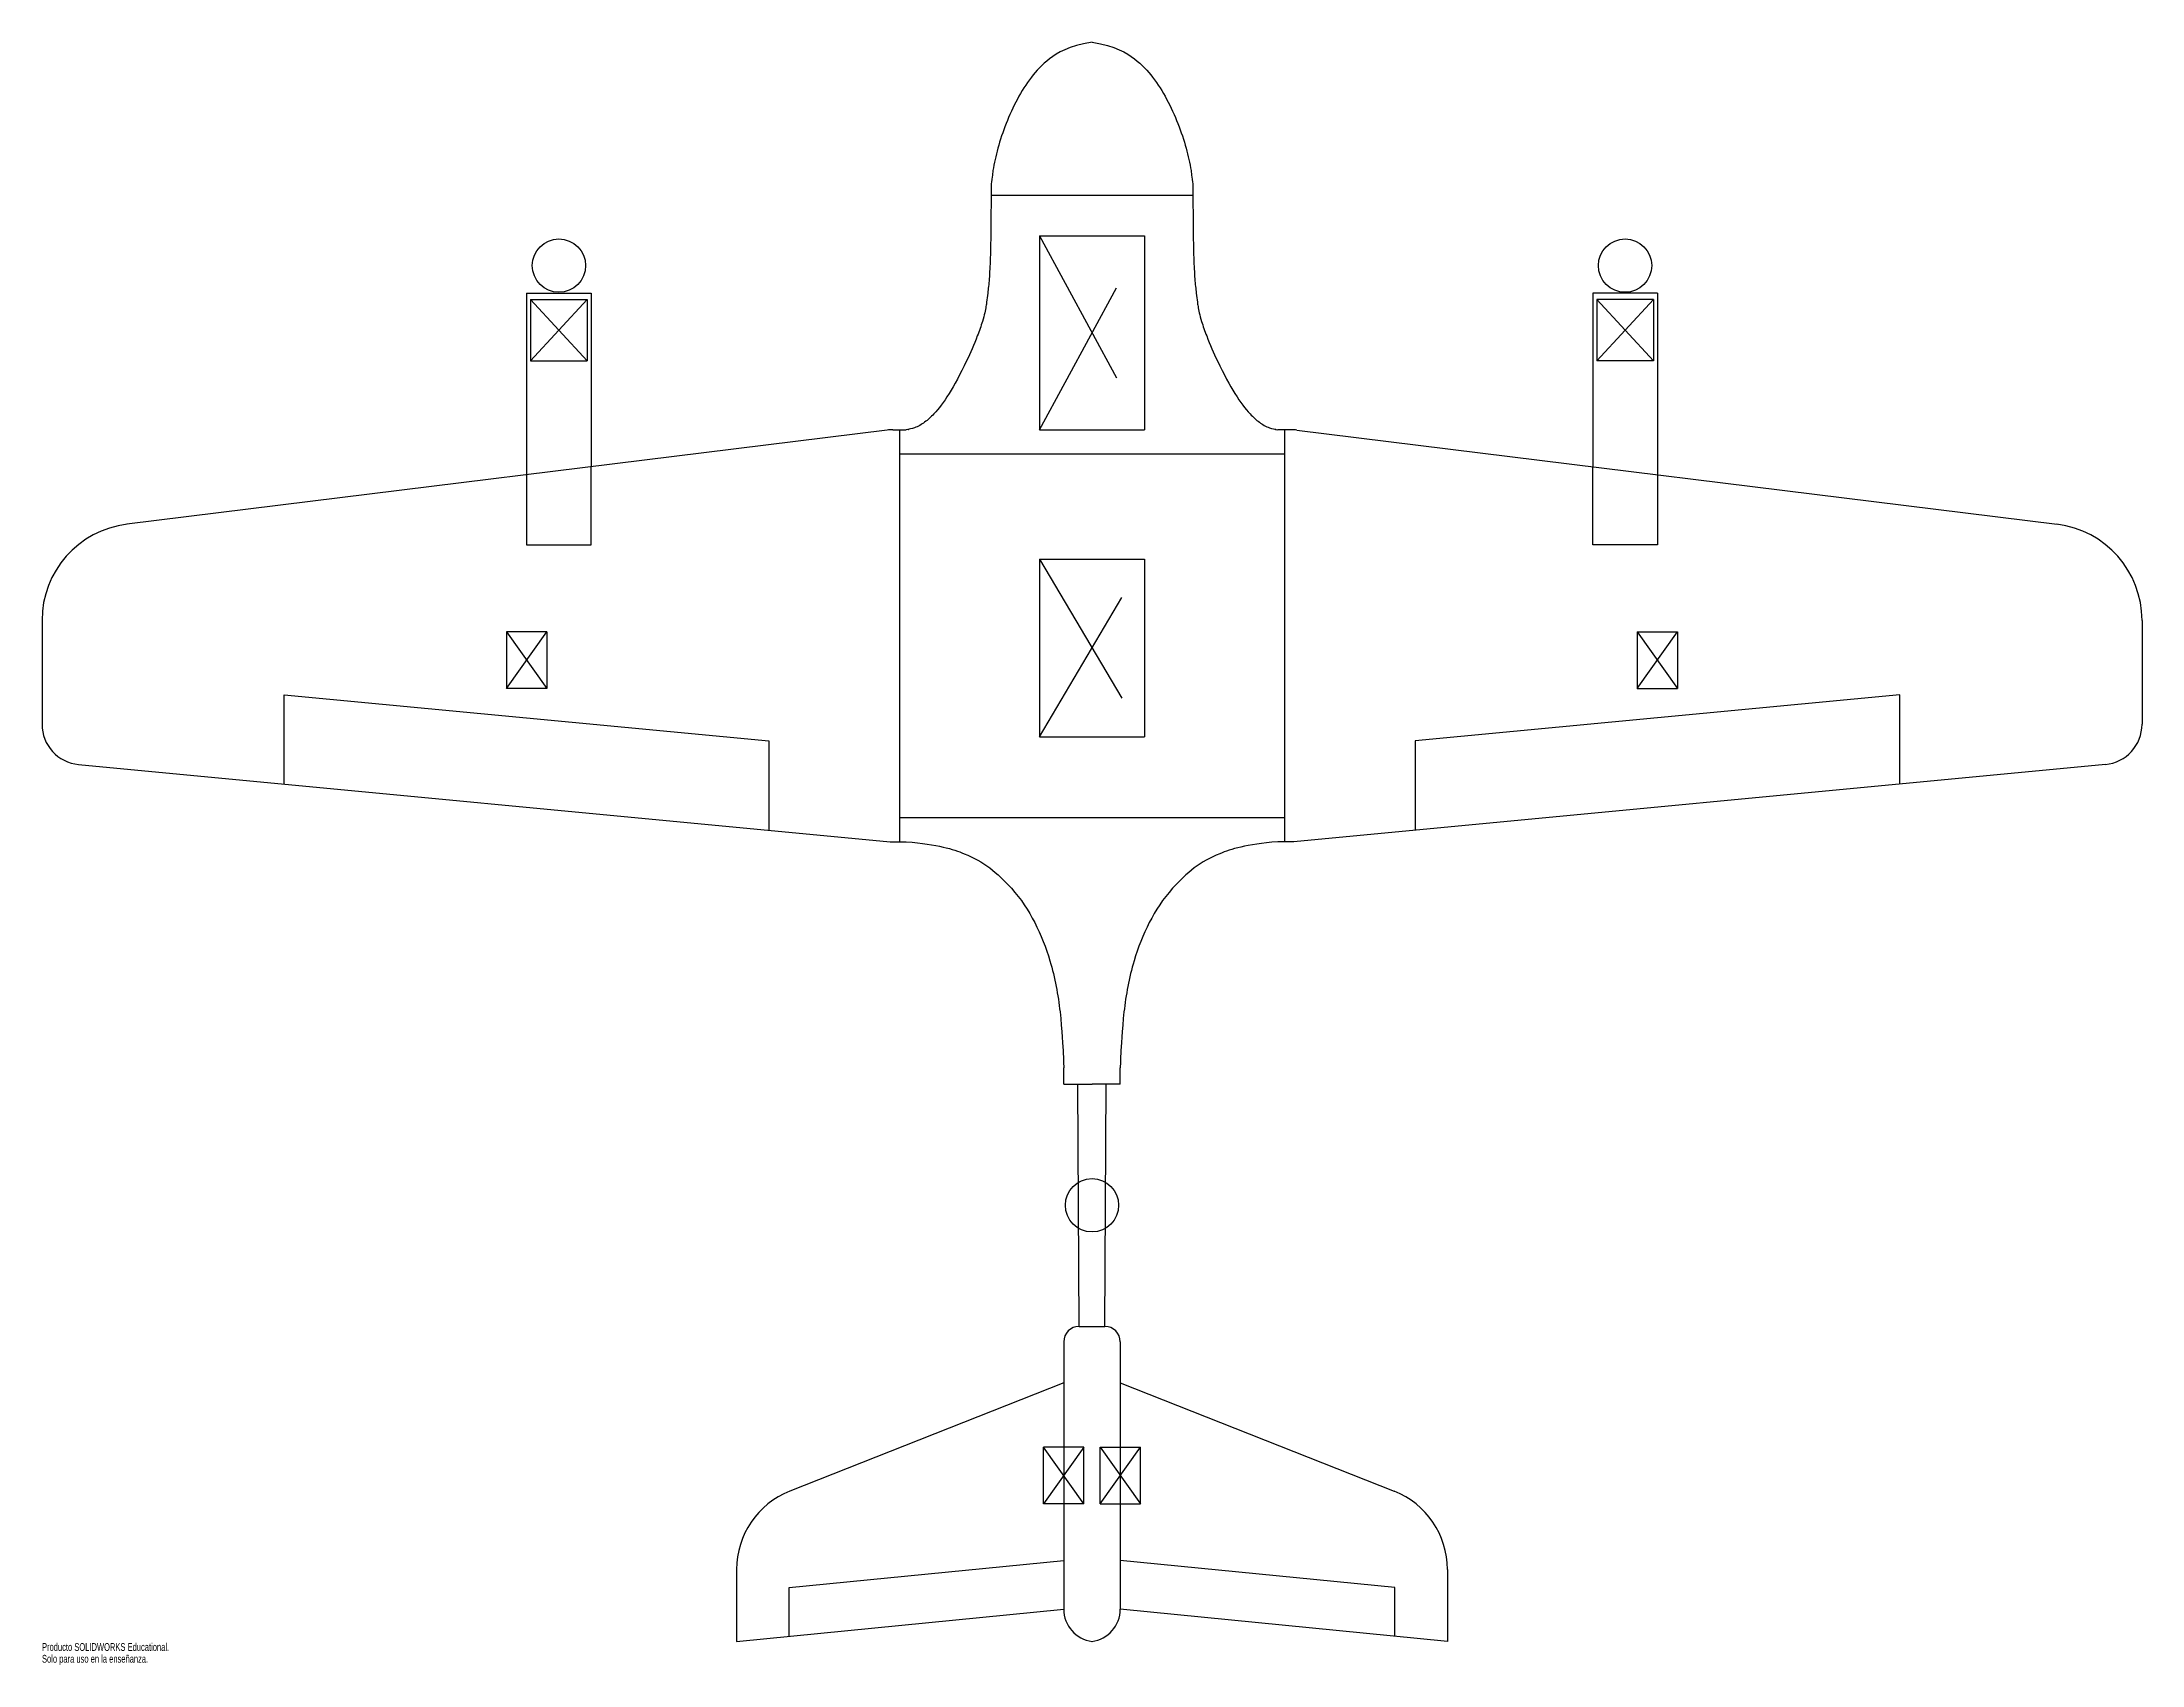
# Model space of a CAD drawing. Header units: metres. Extents: x -0.65 to 0.65, y -0.51 to 0.5.
import ezdxf

# ---------------------------------------------------------------- set-up
doc = ezdxf.new("R2010")
doc.units = ezdxf.units.M
doc.header["$PDSIZE"] = -1
doc.linetypes.add('CENTERX2', pattern=[0.02032, 0.0127, -0.00254, 0.00254, -0.00254])
doc.styles.add('SLDTEXTSTYLE0', font='TXT', dxfattribs={"width": 0.7})

msp = doc.modelspace()

# ---------------------------------------------------------------- linework, layer by layer
at = {"color": 7, "linetype": 'Continuous'}
for p, q in [((-0.0625, 0.405), (-0.0625, 0.395)), ((0.0625, 0.405), (0.0625, 0.395)), ((0.0625, 0.4), (-0.0625, 0.4)), ((-0.0325, 0.375), (0.0325, 0.375)), ((-0.0325, 0.375), (-0.0325, 0.255)), ((0.0325, 0.375), (0.0325, 0.255)), ((-0.35, 0.3396), (-0.31, 0.3396)), ((-0.35, 0.3396), (-0.35, 0.2271)), ((-0.31, 0.3396), (-0.31, 0.2321)), ((0.35, 0.3396), (0.31, 0.3396)), ((0.31, 0.3396), (0.31, 0.2321)), ((0.35, 0.3396), (0.35, 0.2271)), ((-0.3475, 0.3356), (-0.3125, 0.3356)), ((-0.3475, 0.3356), (-0.3475, 0.2976)), ((-0.3125, 0.3356), (-0.3125, 0.2976)), ((0.3125, 0.3356), (0.3125, 0.2976)), ((0.3475, 0.3356), (0.3125, 0.3356)), ((0.3475, 0.3356), (0.3475, 0.2976)), ((-0.3475, 0.2976), (-0.3125, 0.2976)), ((0.3475, 0.2976), (0.3125, 0.2976)), ((-0.1267, 0.2548), (-0.5974, 0.1965)), ((-0.1233, 0.255), (-0.115, 0.255)), ((-0.1191, 0.255), (-0.1191, 0)), ((-0.0325, 0.255), (0.0325, 0.255)), ((0.1233, 0.255), (0.115, 0.255)), ((0.1191, 0.255), (0.1191, 0)), ((0.1267, 0.2548), (0.5974, 0.1965)), ((-0.1191, 0.24), (0.1191, 0.24)), ((-0.35, 0.2271), (-0.35, 0.1837)), ((-0.31, 0.1837), (-0.31, 0.2321)), ((0.31, 0.1837), (0.31, 0.2321)), ((0.35, 0.2271), (0.35, 0.1837)), ((-0.35, 0.1837), (-0.31, 0.1837)), ((0.35, 0.1837), (0.31, 0.1837)), ((-0.0325, 0.175), (0.0325, 0.175)), ((-0.0325, 0.175), (-0.0325, 0.065)), ((0.0325, 0.175), (0.0325, 0.065)), ((-0.65, 0.137), (-0.65, 0.0727)), ((0.65, 0.137), (0.65, 0.0727)), ((-0.3625, 0.1299), (-0.3625, 0.0949)), ((-0.3375, 0.1299), (-0.3625, 0.1299)), ((-0.3375, 0.1299), (-0.3375, 0.0949)), ((0.3375, 0.1299), (0.3625, 0.1299)), ((0.3375, 0.1299), (0.3375, 0.0949)), ((0.3625, 0.1299), (0.3625, 0.0949)), ((-0.3375, 0.0949), (-0.3625, 0.0949)), ((0.3375, 0.0949), (0.3625, 0.0949)), ((-0.5, 0.0357), (-0.5, 0.091)), ((-0.5, 0.091), (-0.2, 0.0624)), ((0.5, 0.091), (0.2, 0.0624)), ((0.5, 0.0357), (0.5, 0.091)), ((-0.0325, 0.065), (0.0325, 0.065)), ((-0.2, 0.0624), (-0.2, 0.0071)), ((0.2, 0.0624), (0.2, 0.0071)), ((-0.6274, 0.0478), (-0.125, 0)), ((0.6274, 0.0478), (0.125, 0)), ((-0.1191, 0.015), (0.1191, 0.015)), ((-0.125, 0), (-0.115, 0)), ((0.125, 0), (0.115, 0)), ((-0.0175, -0.15), (-0.0175, -0.14)), ((0.0175, -0.15), (0.0175, -0.14)), ((-0.0175, -0.15), (0, -0.15)), ((-0.008, -0.3), (-0.0088, -0.15)), ((0.0175, -0.15), (0, -0.15)), ((0.008, -0.3), (0.0088, -0.15)), ((-0.0175, -0.3095), (-0.0175, -0.475)), ((-0.008, -0.3), (0.008, -0.3)), ((0.0175, -0.3095), (0.0175, -0.475)), ((-0.0175, -0.335), (-0.1871, -0.402)), ((0.0175, -0.335), (0.1871, -0.402)), ((-0.005, -0.3748), (-0.03, -0.3748)), ((-0.03, -0.4098), (-0.03, -0.3748)), ((-0.005, -0.4098), (-0.005, -0.3748)), ((0.005, -0.4098), (0.005, -0.3748)), ((0.005, -0.3748), (0.03, -0.3748)), ((0.03, -0.4098), (0.03, -0.3748)), ((-0.005, -0.4098), (-0.03, -0.4098)), ((0.005, -0.4098), (0.03, -0.4098)), ((-0.22, -0.4504), (-0.22, -0.495)), ((-0.1875, -0.4616), (-0.0175, -0.4449)), ((0.1875, -0.4616), (0.0175, -0.4449)), ((0.22, -0.4504), (0.22, -0.495)), ((-0.1875, -0.4918), (-0.1875, -0.4616)), ((0.1875, -0.4918), (0.1875, -0.4616)), ((-0.22, -0.495), (-0.0175, -0.475)), ((0.22, -0.495), (0.0175, -0.475))]:
    msp.add_line(p, q, dxfattribs=at)
at = {"color": 7, "linetype": 'CENTERX2'}
for p, q in [((-0.0325, 0.375), (0.0325, 0.255)), ((-0.0325, 0.255), (0.0325, 0.375)), ((-0.3475, 0.3356), (-0.3125, 0.2976)), ((-0.3475, 0.2976), (-0.3125, 0.3356)), ((0.3125, 0.3356), (0.3475, 0.2976)), ((0.3475, 0.3356), (0.3125, 0.2976)), ((-0.0325, 0.175), (0.0325, 0.065)), ((-0.0325, 0.065), (0.0325, 0.175)), ((-0.3625, 0.1299), (-0.3375, 0.0949)), ((-0.3625, 0.0949), (-0.3375, 0.1299)), ((0.3375, 0.1299), (0.3625, 0.0949)), ((0.3375, 0.0949), (0.3625, 0.1299)), ((-0.005, -0.3748), (-0.03, -0.4098)), ((-0.005, -0.4098), (-0.03, -0.3748)), ((0.005, -0.4098), (0.03, -0.3748)), ((0.005, -0.3748), (0.03, -0.4098))]:
    msp.add_line(p, q, dxfattribs=at)
at = {"color": 7, "linetype": 'Continuous'}
for centre in [(-0.33, 0.3566), (0.33, 0.3566), (0, -0.225)]:
    msp.add_circle(centre, 0.0165, dxfattribs=at)
for centre, radius, start, end in [((-0.1233, 0.227), 0.028, 90, 97.0578), ((0.1233, 0.227), 0.028, 82.9422, 90), ((-0.59, 0.137), 0.06, 97.0578, 180), ((0.59, 0.137), 0.06, 0, 82.9422), ((-0.625, 0.0727), 0.025, 180, 264.5597), ((0.625, 0.0727), 0.025, 275.4403, 0), ((-0.008, -0.3095), 0.0095, 90, 180), ((0.008, -0.3095), 0.0095, 0, 90), ((-0.168, -0.4504), 0.052, 111.5571, 180), ((0.168, -0.4504), 0.052, 0, 68.4429), ((0.0027, -0.475), 0.0202, 180, 262.3719), ((-0.0027, -0.475), 0.0202, 277.6281, 0)]:
    msp.add_arc(centre, radius, start, end, dxfattribs=at)
for points, knots in [([(0, 0.495), (-0.0149, 0.4923), (-0.0275, 0.4847), (-0.038, 0.4734), (-0.0467, 0.4595), (-0.0535, 0.4444), (-0.0585, 0.4294), (-0.0615, 0.4158), (-0.0625, 0.405), (-0.0623, 0.4086), (-0.0625, 0.405)], [0, 0, 0, 0, 0.1279023, 0.2509617, 0.3808342, 0.5186919, 0.6584439, 0.7916172, 0.9087229, 1, 1, 1, 1]), ([(0, 0.495), (0.0149, 0.4923), (0.0275, 0.4847), (0.038, 0.4734), (0.0467, 0.4595), (0.0535, 0.4444), (0.0585, 0.4294), (0.0615, 0.4158), (0.0625, 0.405), (0.0623, 0.4086), (0.0625, 0.405)], [0, 0, 0, 0, 0.1279023, 0.2509617, 0.3808342, 0.5186919, 0.6584439, 0.7916172, 0.9087229, 1, 1, 1, 1]), ([(-0.0625, 0.395), (-0.0626, 0.376), (-0.0629, 0.3612), (-0.0635, 0.3493), (-0.0645, 0.3392), (-0.065, 0.3354), (-0.0656, 0.3315), (-0.0663, 0.3274), (-0.068, 0.3212), (-0.0717, 0.3108), (-0.0793, 0.2933), (-0.0895, 0.2751), (-0.0961, 0.2663), (-0.1032, 0.2596), (-0.109, 0.2562), (-0.115, 0.255), (-0.113, 0.2553), (-0.115, 0.255)], [0, 0, 0, 0, 0.119851, 0.213065, 0.287628, 0.35159, 0.37602, 0.400564, 0.426946, 0.467271, 0.536837, 0.656987, 0.788485, 0.857711, 0.919333, 0.961613, 1, 1, 1, 1]), ([(0.0625, 0.395), (0.0626, 0.376), (0.0629, 0.3612), (0.0635, 0.3493), (0.0645, 0.3392), (0.065, 0.3354), (0.0656, 0.3315), (0.0663, 0.3274), (0.068, 0.3212), (0.0717, 0.3108), (0.0793, 0.2933), (0.0895, 0.2751), (0.0961, 0.2663), (0.1032, 0.2596), (0.109, 0.2562), (0.115, 0.255), (0.113, 0.2553), (0.115, 0.255)], [0, 0, 0, 0, 0.119851, 0.213065, 0.287628, 0.35159, 0.37602, 0.400564, 0.426946, 0.467271, 0.536837, 0.656987, 0.788485, 0.857711, 0.919333, 0.961613, 1, 1, 1, 1]), ([(-0.115, 0), (-0.0951, -0.0018), (-0.0782, -0.007), (-0.064, -0.0148), (-0.0472, -0.0305), (-0.0349, -0.0492), (-0.0244, -0.0761), (-0.019, -0.1058), (-0.0175, -0.14), (-0.0177, -0.1286), (-0.0175, -0.14)], [0, 0, 0, 0, 0.103668, 0.195483, 0.279875, 0.399425, 0.515442, 0.665624, 0.822068, 1, 1, 1, 1]), ([(0.115, 0), (0.0951, -0.0018), (0.0782, -0.007), (0.064, -0.0148), (0.0472, -0.0305), (0.0349, -0.0492), (0.0244, -0.0761), (0.019, -0.1058), (0.0175, -0.14), (0.0177, -0.1286), (0.0175, -0.14)], [0, 0, 0, 0, 0.103668, 0.195483, 0.279875, 0.399425, 0.515442, 0.665624, 0.822068, 1, 1, 1, 1])]:
    msp.add_open_spline(points, degree=3, knots=knots, dxfattribs=at)
for p in [(-0.33, 0.3166), (0, 0.315), (0.33, 0.3166), (0, 0.12), (-0.35, 0.1124), (0.35, 0.1124), (-0.0175, -0.3922), (0.0175, -0.3922)]:
    msp.add_point(p, dxfattribs=at)

# ---------------------------------------------------------------- texts
at = {"color": 7, "linetype": 'Continuous', "char_height": 0.004834, "attachment_point": 1, "style": 'SLDTEXTSTYLE0'}
for s, insert in [('Solo para uso en la enseñanza.', (-0.65, -0.5033)), ('Producto SOLIDWORKS Educational.', (-0.65, -0.496))]:
    msp.add_mtext(s, dxfattribs=dict(at, insert=insert))

doc.saveas('drawing.dxf')
